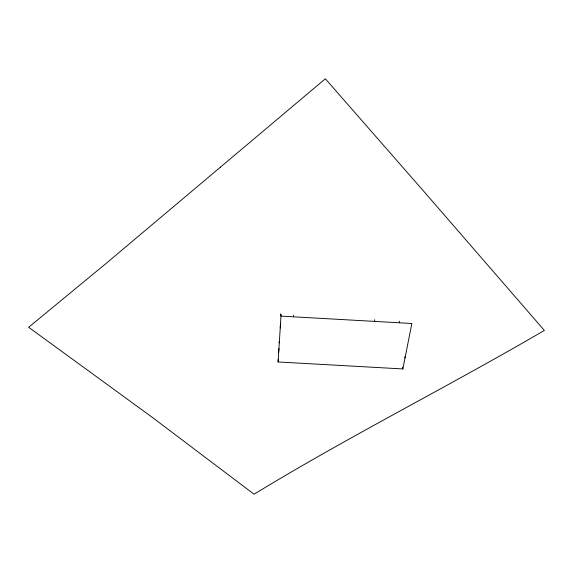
<?xml version="1.0" encoding="UTF-8"?>
<svg xmlns="http://www.w3.org/2000/svg" width="573" height="573" viewBox="0 0 573 573"><rect width="100%" height="100%" fill="white"/><g stroke="black" fill="none" stroke-linecap="round" stroke-linejoin="round"><path stroke-width="0.86" d="M293.426 316.812L293.469 315.157M280.247 327.992L280.469 323.208M280.999 316.11L411.858 323.501L402.848 368.94L278.106 361.978L281.085 314.319M278.106 361.978L278.227 359.357M278.557 352.381L278.643 350.64M278.8 350.92L278.915 348.491M279.18 342.948L279.244 341.444M280.562 315.623L280.677 313.889M404.825 356.707L405.018 357.982M399.223 321.131L399.481 322.8M402.583 367.178L402.848 368.94M374.549 319.741L374.735 321.403M220.412 167.173L105.804 263.68L28.65 327.276L151.387 416.678L254.061 494.213C348.971 436.354 448.408 386.496 544.35 330.428L425.316 193.094L325.349 78.788L220.412 167.173"/></g></svg>
